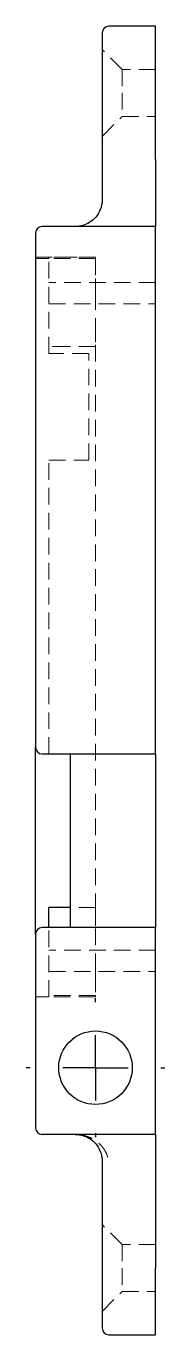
# Model space of a CAD drawing. Header units: millimetres. Extents: x 55 to 228, y 7 to 163.
# Drawn here: x 217.7 to 228.3, y 7 to 107 of the extents above.
import ezdxf

# ---------------------------------------------------------------- set-up
doc = ezdxf.new("R2010")
doc.units = ezdxf.units.MM
doc.linetypes.add('HIDDEN', pattern=[1.905, 1.27, -0.635])
doc.layers.add('10', color=7, linetype='Continuous')

# ---------------------------------------------------------------- blocks, each defined once
blk = doc.blocks.new('SW_CENTERMARKSYMBOL_6')
at = {"layer": '10', "color": 0}
for p, q in [((0, 5), (0, 5.31)), ((0, 0), (0, 2.5)), ((-5, 0), (-5.31, 0)), ((0, 0), (-2.5, 0)), ((0, 0), (0, -2.5)), ((0, 0), (2.5, 0)), ((5, 0), (5.31, 0)), ((0, -5), (0, -5.31))]:
    blk.add_line(p, q, dxfattribs=at)

msp = doc.modelspace()

# ---------------------------------------------------------------- linework, layer by layer
at = {"color": 7, "linetype": 'Continuous', "lineweight": 25}
for p, q in [((223.51, 106.49), (223.51, 101.9)), ((227.59, 107), (224.02, 107)), ((227.59, 101.9), (227.59, 107)), ((223.51, 101.9), (223.51, 96.8)), ((227.59, 96.8), (227.59, 101.9)), ((223.51, 96.8), (223.51, 93.73)), ((227.59, 96.8), (227.59, 91.69)), ((218.41, 91.18), (218.41, 90.67)), ((227.59, 91.69), (218.92, 91.69)), ((227.59, 90.67), (227.59, 91.69)), ((218.41, 90.67), (218.41, 51.9)), ((227.59, 51.9), (227.59, 90.67)), ((218.41, 37.61), (218.41, 51.9)), ((218.92, 51.39), (227.59, 51.39)), ((221.06, 51.39), (221.06, 38.12)), ((227.59, 51.39), (227.59, 51.9)), ((227.59, 51.39), (227.59, 38.12)), ((220.45, 39.65), (219.43, 39.65)), ((219.43, 38.12), (219.43, 39.65)), ((221.06, 39.65), (220.45, 39.65)), ((227.59, 38.12), (218.92, 38.12)), ((219.43, 38.12), (219.43, 38.12)), ((227.59, 37.61), (227.59, 38.12)), ((218.41, 37.61), (218.41, 23.33)), ((227.59, 23.33), (227.59, 37.61)), ((218.41, 23.33), (218.41, 22.82)), ((227.59, 22.31), (227.59, 23.33)), ((227.59, 22.31), (218.92, 22.31)), ((227.59, 22.31), (227.59, 17.2)), ((223.51, 20.27), (223.51, 17.2)), ((223.51, 17.2), (223.51, 12.13)), ((227.59, 17.2), (227.59, 12.13)), ((223.51, 12.13), (223.51, 7.51)), ((227.59, 7), (227.59, 12.13)), ((224.02, 7), (227.59, 7))]:
    msp.add_line(p, q, dxfattribs=at)
at = {"color": 7, "linetype": 'HIDDEN', "lineweight": 18}
for p, q in [((225.04, 103.68), (223.51, 105.21)), ((225.04, 103.68), (225.04, 101.9)), ((227.59, 103.68), (225.04, 103.68)), ((225.04, 101.9), (225.04, 100.11)), ((223.51, 98.58), (225.04, 100.11)), ((225.04, 100.11), (227.59, 100.11)), ((218.41, 89.35), (223, 89.35)), ((218.41, 89.35), (218.41, 89.35)), ((219.43, 89.35), (218.41, 89.35)), ((218.41, 89.24), (218.41, 89.24)), ((219.43, 89.24), (218.41, 89.24)), ((219.43, 89.24), (218.41, 89.24)), ((219.43, 89.24), (219.43, 89.35)), ((223, 89.35), (219.43, 89.35)), ((219.43, 89.35), (219.43, 89.35)), ((219.43, 82), (219.43, 89.24)), ((223, 89.24), (219.43, 89.24)), ((223, 89.24), (219.43, 89.24)), ((223, 89.24), (223, 89.35)), ((223, 89.24), (223, 89.24)), ((223, 89.24), (223, 87.71)), ((227.59, 87.41), (219.43, 87.41)), ((223, 87.71), (223, 86.59)), ((223, 86.59), (223, 84.12)), ((219.43, 85.78), (227.59, 85.78)), ((223, 84.12), (223, 82.64)), ((220.96, 82.51), (219.43, 82.51)), ((223, 82.51), (220.96, 82.51)), ((223, 82.64), (223, 39.53)), ((222.49, 82), (219.43, 82)), ((222.49, 73.84), (222.49, 82)), ((219.43, 73.84), (222.49, 73.84)), ((219.43, 51.39), (219.43, 73.84)), ((223, 39.65), (221.06, 39.65)), ((223, 39.53), (223, 38.05)), ((219.43, 32.82), (219.43, 38.12)), ((223, 38.05), (223, 35.58)), ((227.59, 36.39), (219.43, 36.39)), ((223, 35.58), (223, 34.45)), ((219.43, 34.76), (227.59, 34.76)), ((223, 34.45), (223, 32.92)), ((218.41, 32.82), (219.43, 32.82)), ((223, 32.92), (219.43, 32.92)), ((223, 32.82), (219.43, 32.82)), ((223, 32.92), (223, 32.82)), ((225.04, 13.89), (223.51, 15.42)), ((225.04, 13.89), (225.04, 12.1)), ((227.59, 13.89), (225.04, 13.89)), ((225.04, 12.1), (225.04, 10.32)), ((223.51, 8.79), (225.04, 10.32)), ((225.04, 10.32), (227.59, 10.32))]:
    msp.add_line(p, q, dxfattribs=at)
at = {"color": 7, "linetype": 'Continuous', "lineweight": 25}
msp.add_circle((223, 27.41), 2.81, dxfattribs=at)
for centre, start, end in [((224.02, 106.49), 90, 180), ((218.92, 91.18), 90, 180), ((218.92, 51.9), 180, 270), ((218.92, 37.61), 90, 180), ((218.92, 22.82), 180, 270), ((224.02, 7.51), 180, 270)]:
    msp.add_arc(centre, 0.51, start, end, dxfattribs=at)
for points, knots in [([(223.51, 93.73), (223.51, 93.46), (223.4, 92.95), (223.03, 92.37), (222.56, 91.98), (222.03, 91.75), (221.66, 91.69), (221.47, 91.69), (221.47, 91.69), (221.47, 91.69)], [-0.0009395, -0.0009395, -0.0009395, -0.0009395, 0.1203647, 0.2416689, 0.362973, 0.4842772, 0.6055813, 0.6055813, 0.6065208, 0.6065208, 0.6065208, 0.6065208]), ([(221.47, 22.31), (221.47, 22.31), (221.47, 22.31), (221.57, 22.31), (221.75, 22.29), (222.03, 22.24), (222.29, 22.14), (222.64, 21.96), (223.03, 21.63), (223.4, 21.05), (223.51, 20.54), (223.51, 20.27)], [0, 0, 0, 0, 0.0009395, 0.0009395, 0.0615916, 0.1222436, 0.1828957, 0.2435478, 0.364852, 0.4861561, 0.6074603, 0.6074603, 0.6074603, 0.6074603])]:
    msp.add_open_spline(points, degree=3, knots=knots, dxfattribs=at)
at = {"color": 7, "linetype": 'HIDDEN', "lineweight": 18}
msp.add_open_spline([(221.52, 22.3), (221.67, 22.29), (221.95, 22.28), (222.29, 22.19), (222.55, 22.09), (222.76, 21.99), (222.95, 21.88), (223.14, 21.75), (223.33, 21.58), (223.51, 21.38), (223.67, 21.17), (223.83, 20.88), (223.98, 20.5), (224.01, 20.15), (224.02, 19.99)], degree=3, knots=[0, 0, 0, 0, 0.136731, 0.241535, 0.311949, 0.377981, 0.439655, 0.497, 0.573312, 0.645369, 0.713338, 0.777418, 0.894764, 1, 1, 1, 1], dxfattribs=at)

# ---------------------------------------------------------------- block references
at = {"layer": '10'}
msp.add_blockref('SW_CENTERMARKSYMBOL_6', (223, 27.41), dxfattribs=at)

doc.saveas('drawing.dxf')
